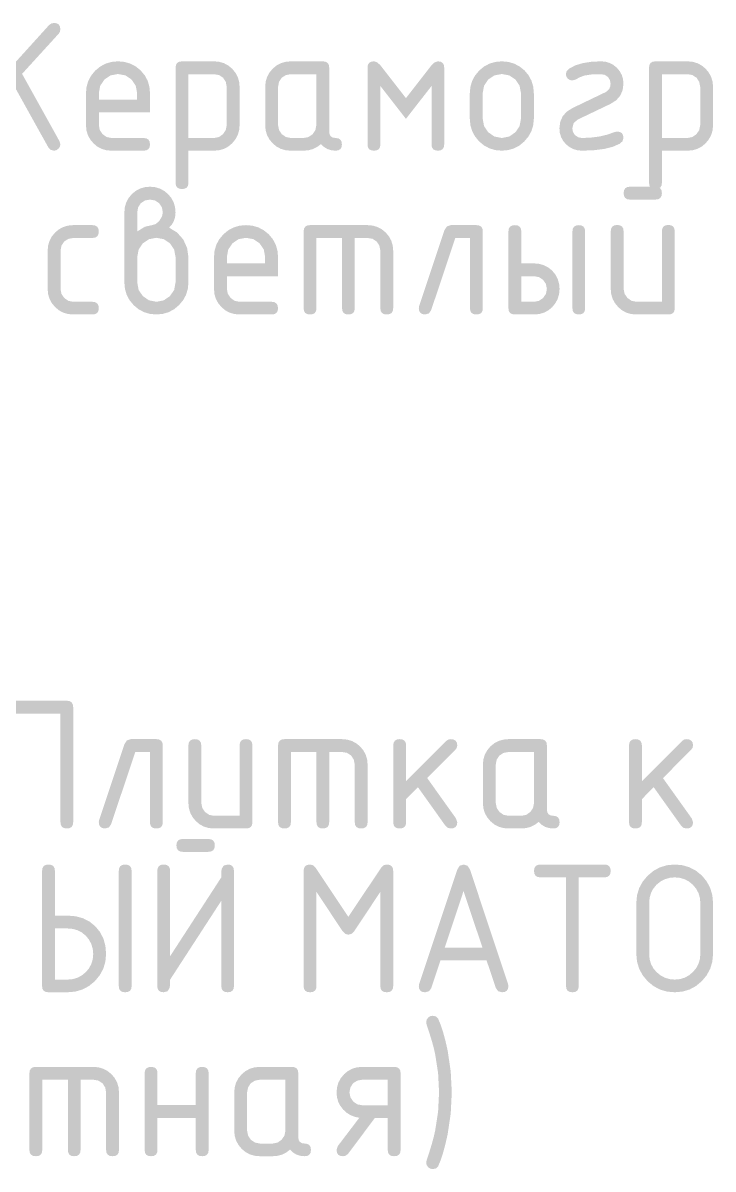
# Model space of a CAD drawing. Header units: millimetres. Extents: x 0 to 1189, y 0 to 841.
# Drawn here: x 1017.14 to 1033.48, y 402 to 429.15 of the extents above; entities that cross this region are included whole.
import ezdxf

# ---------------------------------------------------------------- set-up
doc = ezdxf.new("R2010")
doc.units = ezdxf.units.MM

msp = doc.modelspace()

# ---------------------------------------------------------------- hatches: boundary and pattern name
h = msp.add_hatch(color=7)
h.dxf.hatch_style = 2
h.paths.add_polyline_path([(1016.905131, 427.709528), (1016.515422, 427.277927), (1016.515422, 426.274715), (1016.505913, 426.208526), (1016.477388, 426.162336), (1016.429846, 426.135266), (1016.363287, 426.126438), (1016.296409, 426.135266), (1016.248703, 426.162336), (1016.220117, 426.208526), (1016.2106, 426.274715), (1016.2106, 429.001026), (1016.220117, 429.067585), (1016.248703, 429.115127), (1016.296409, 429.143653), (1016.363287, 429.153161), (1016.429846, 429.143653), (1016.477388, 429.115127), (1016.505913, 429.067585), (1016.515422, 429.001026), (1016.515422, 427.726616), (1017.760066, 429.102449), (1017.814774, 429.140414), (1017.878577, 429.153161), (1017.942906, 429.143653), (1017.989303, 429.115127), (1018.017406, 429.067585), (1018.026854, 429.001026), (1018.017346, 428.946938), (1017.98882, 428.899051), (1017.120656, 427.946551), (1018.005908, 426.350783), (1018.026854, 426.274715), (1018.016312, 426.220627), (1017.980552, 426.17274), (1017.932665, 426.13698), (1017.878577, 426.126438), (1017.796722, 426.145455), (1017.742978, 426.202506)])
h = msp.add_hatch(color=7)
h.paths.add_polyline_path([(1019.390889, 427.942693), (1019.215878, 427.910378), (1019.068979, 427.811503), (1018.970105, 427.664604), (1018.93779, 427.489594), (1018.93779, 427.336907), (1019.843988, 427.336907), (1019.843988, 427.489594), (1019.811673, 427.664604), (1019.712799, 427.811503), (1019.5659, 427.910378)])
h.paths.add_polyline_path([(1018.93779, 427.032636), (1018.93779, 426.731673), (1018.960114, 426.616055), (1019.027087, 426.516147), (1019.124859, 426.449175), (1019.238754, 426.42685), (1019.996123, 426.42685), (1020.063001, 426.417342), (1020.110707, 426.388817), (1020.139293, 426.341274), (1020.14881, 426.274715), (1020.139293, 426.208526), (1020.110707, 426.162336), (1020.063001, 426.135266), (1019.996123, 426.126438), (1019.238754, 426.126438), (1019.116341, 426.136903), (1019.004005, 426.168813), (1018.902108, 426.222944), (1018.811011, 426.300071), (1018.733195, 426.393089), (1018.677548, 426.495201), (1018.644122, 426.607649), (1018.632968, 426.731673), (1018.632968, 427.485184), (1018.646568, 427.63769), (1018.687607, 427.777948), (1018.756449, 427.906321), (1018.853454, 428.02317), (1018.969985, 428.119857), (1019.098194, 428.188535), (1019.238392, 428.229514), (1019.390889, 428.243105), (1019.543386, 428.229574), (1019.683584, 428.189017), (1019.811794, 428.121484), (1019.928324, 428.027028), (1020.025329, 427.910498), (1020.094171, 427.782289), (1020.135211, 427.642091), (1020.14881, 427.489594), (1020.14881, 427.032636)])
h = msp.add_hatch(color=7)
h.paths.add_polyline_path([(1020.754629, 428.094828), (1020.764146, 428.159156), (1020.792731, 428.205553), (1020.840437, 428.233657), (1020.907315, 428.243105), (1021.664685, 428.243105), (1021.787098, 428.23202), (1021.899434, 428.199077), (1022.001331, 428.144739), (1022.092428, 428.069472), (1022.170244, 427.975834), (1022.225891, 427.872688), (1022.259317, 427.760034), (1022.270471, 427.63787), (1022.270471, 426.731673), (1022.259317, 426.609509), (1022.225891, 426.496855), (1022.170244, 426.393709), (1022.092428, 426.300071), (1022.001331, 426.222944), (1021.899434, 426.168813), (1021.787098, 426.136903), (1021.664685, 426.126438), (1021.059451, 426.126438), (1021.059451, 425.364659), (1021.049942, 425.30033), (1021.021417, 425.253933), (1020.973875, 425.22583), (1020.907315, 425.216382), (1020.840437, 425.22583), (1020.792731, 425.253933), (1020.764146, 425.30033), (1020.754629, 425.364659)])
h.paths.add_polyline_path([(1021.059451, 427.938283), (1021.059451, 426.42685), (1021.664685, 426.42685), (1021.780234, 426.449175), (1021.876352, 426.516147), (1021.943324, 426.614401), (1021.965649, 426.731673), (1021.965649, 427.63787), (1021.943876, 427.755142), (1021.880762, 427.853396), (1021.782438, 427.918163), (1021.664685, 427.938283)])
h = msp.add_hatch(color=7)
h.paths.add_polyline_path([(1024.087309, 427.938283), (1023.482075, 427.938283), (1023.364322, 427.91651), (1023.265998, 427.853396), (1023.202884, 427.755142), (1023.181111, 427.63787), (1023.181111, 426.731673), (1023.203436, 426.616055), (1023.270408, 426.516147), (1023.36818, 426.449175), (1023.482075, 426.42685), (1023.786346, 426.42685), (1023.901894, 426.449175), (1023.998012, 426.516147), (1024.064985, 426.614401), (1024.087309, 426.731673)])
h.paths.add_polyline_path([(1024.692544, 426.274715), (1024.683095, 426.208526), (1024.654992, 426.162336), (1024.608595, 426.135266), (1024.544267, 426.126438), (1024.44187, 426.136016), (1024.35017, 426.165023), (1024.268702, 426.213875), (1024.197001, 426.282983), (1024.107334, 426.213875), (1024.009243, 426.165023), (1023.902368, 426.136016), (1023.786346, 426.126438), (1023.482075, 426.126438), (1023.359662, 426.136903), (1023.247326, 426.168813), (1023.145429, 426.222944), (1023.054332, 426.300071), (1022.976516, 426.393089), (1022.920869, 426.495201), (1022.887443, 426.607649), (1022.876289, 426.731673), (1022.876289, 427.63787), (1022.887443, 427.760034), (1022.920869, 427.872688), (1022.976516, 427.975834), (1023.054332, 428.069472), (1023.145429, 428.144739), (1023.247326, 428.199077), (1023.359662, 428.23202), (1023.482075, 428.243105), (1024.239445, 428.243105), (1024.306323, 428.233657), (1024.354029, 428.205553), (1024.382614, 428.159156), (1024.392131, 428.094828), (1024.392131, 426.579537), (1024.40164, 426.512659), (1024.430165, 426.464953), (1024.477707, 426.436368), (1024.544267, 426.42685), (1024.608595, 426.417342), (1024.654992, 426.388817), (1024.683095, 426.341274)])
h = msp.add_hatch(color=7)
h.dxf.hatch_style = 2
h.paths.add_polyline_path([(1026.208714, 426.879949), (1025.60348, 427.658817), (1025.60348, 426.274715), (1025.593971, 426.208526), (1025.565446, 426.162336), (1025.517903, 426.135266), (1025.451344, 426.126438), (1025.384466, 426.135266), (1025.33676, 426.162336), (1025.308175, 426.208526), (1025.298657, 426.274715), (1025.298657, 428.094828), (1025.308175, 428.159156), (1025.33676, 428.205553), (1025.384466, 428.233657), (1025.451344, 428.243105), (1025.527412, 428.220298), (1025.60348, 428.149949), (1026.208714, 427.371082), (1026.814499, 428.149949), (1026.890567, 428.220298), (1026.966635, 428.243105), (1027.030963, 428.233657), (1027.07736, 428.205553), (1027.105464, 428.159156), (1027.114912, 428.094828), (1027.114912, 426.274715), (1027.105464, 426.208526), (1027.07736, 426.162336), (1027.030963, 426.135266), (1026.966635, 426.126438), (1026.900076, 426.135266), (1026.852533, 426.162336), (1026.824008, 426.208526), (1026.814499, 426.274715), (1026.814499, 427.658817)])
h = msp.add_hatch(color=7)
h.paths.add_polyline_path([(1027.721026, 426.879949), (1027.721026, 427.485184), (1027.734625, 427.63769), (1027.775665, 427.777948), (1027.844507, 427.906321), (1027.941512, 428.02317), (1028.058042, 428.119857), (1028.186251, 428.188535), (1028.32645, 428.229514), (1028.478947, 428.243105), (1028.631444, 428.229574), (1028.771642, 428.189017), (1028.899851, 428.121484), (1029.016382, 428.027028), (1029.113387, 427.910429), (1029.182228, 427.781738), (1029.223268, 427.64023), (1029.236868, 427.485184), (1029.236868, 426.879949), (1029.222588, 426.729993), (1029.180093, 426.591044), (1029.109899, 426.463153), (1029.012523, 426.346373), (1028.897603, 426.249686), (1028.769506, 426.181008), (1028.629523, 426.140029), (1028.478947, 426.126438), (1028.32645, 426.140029), (1028.186251, 426.181008), (1028.058042, 426.249686), (1027.941512, 426.346373), (1027.844507, 426.463153), (1027.775665, 426.591044), (1027.734625, 426.729993)])
h.paths.add_polyline_path([(1028.932046, 426.884359), (1028.932046, 427.489594), (1028.899731, 427.663157), (1028.800856, 427.811503), (1028.653958, 427.910378), (1028.478947, 427.942693), (1028.303936, 427.910378), (1028.157037, 427.811503), (1028.058163, 427.663157), (1028.025848, 427.489594), (1028.025848, 426.884359), (1028.058163, 426.707488), (1028.157037, 426.562449), (1028.303936, 426.46137), (1028.478947, 426.42685), (1028.653958, 426.46137), (1028.800856, 426.562449), (1028.899731, 426.708935)])
h = msp.add_hatch(color=7)
h.dxf.hatch_style = 2
h.paths.add_polyline_path([(1031.205842, 426.579537), (1031.27272, 426.57002), (1031.320426, 426.541434), (1031.349011, 426.493728), (1031.358528, 426.42685), (1031.336755, 426.351265), (1031.273641, 426.291803), (1031.107855, 426.219456), (1030.902329, 426.167779), (1030.657012, 426.136773), (1030.371853, 426.126438), (1030.267277, 426.135947), (1030.169833, 426.164472), (1030.080243, 426.212014), (1029.999231, 426.278574), (1029.930123, 426.359654), (1029.881271, 426.449726), (1029.852264, 426.54848), (1029.842686, 426.655605), (1029.861789, 426.809428), (1029.91903, 426.940721), (1030.014304, 427.049069), (1030.147508, 427.13406), (1030.930785, 427.51054), (1030.983943, 427.546507), (1031.022425, 427.591568), (1031.045817, 427.646966), (1031.053706, 427.713938), (1031.037721, 427.800617), (1030.990316, 427.874893), (1030.914387, 427.922504), (1030.829362, 427.938283), (1030.603226, 427.931461), (1030.444062, 427.908517), (1030.336093, 427.870621), (1030.215308, 427.807094), (1030.147508, 427.790006), (1030.089837, 427.800066), (1030.041675, 427.832449), (1030.005915, 427.883712), (1029.995373, 427.938283), (1030.014941, 428.013937), (1030.07585, 428.073882), (1030.222577, 428.148459), (1030.396795, 428.201281), (1030.598919, 428.232709), (1030.829362, 428.243105), (1030.933937, 428.233596), (1031.031382, 428.205071), (1031.120972, 428.157529), (1031.201983, 428.090969), (1031.271092, 428.008261), (1031.319943, 427.91837), (1031.348951, 427.820521), (1031.358528, 427.713938), (1031.339425, 427.560115), (1031.282185, 427.428822), (1031.186911, 427.320474), (1031.053706, 427.235483), (1030.274839, 426.862862), (1030.179341, 426.780111), (1030.147508, 426.655605), (1030.163494, 426.568926), (1030.210898, 426.49465), (1030.285174, 426.444834), (1030.371853, 426.42685), (1030.587051, 426.435627), (1030.787883, 426.461922), (1030.974452, 426.505683), (1031.146862, 426.566859)])
h = msp.add_hatch(color=7)
h.paths.add_polyline_path([(1031.964347, 428.094828), (1031.973864, 428.159156), (1032.00245, 428.205553), (1032.050156, 428.233657), (1032.117034, 428.243105), (1032.874403, 428.243105), (1032.996816, 428.23202), (1033.109152, 428.199077), (1033.211049, 428.144739), (1033.302146, 428.069472), (1033.379962, 427.975834), (1033.435609, 427.872688), (1033.469035, 427.760034), (1033.480189, 427.63787), (1033.480189, 426.731673), (1033.469035, 426.609509), (1033.435609, 426.496855), (1033.379962, 426.393709), (1033.302146, 426.300071), (1033.211049, 426.222944), (1033.109152, 426.168813), (1032.996816, 426.136903), (1032.874403, 426.126438), (1032.269169, 426.126438), (1032.269169, 425.364659), (1032.25966, 425.30033), (1032.231135, 425.253933), (1032.183593, 425.22583), (1032.117034, 425.216382), (1032.050156, 425.22583), (1032.00245, 425.253933), (1031.973864, 425.30033), (1031.964347, 425.364659)])
h.paths.add_polyline_path([(1032.269169, 427.938283), (1032.269169, 426.42685), (1032.874403, 426.42685), (1032.989952, 426.449175), (1033.08607, 426.516147), (1033.153043, 426.614401), (1033.175367, 426.731673), (1033.175367, 427.63787), (1033.153594, 427.755142), (1033.09048, 427.853396), (1032.992157, 427.918163), (1032.874403, 427.938283)])
h = msp.add_hatch(color=7)
h.paths.add_polyline_path([(1019.847305, 424.214264), (1020.031204, 424.324989), (1020.19898, 424.362541), (1020.290344, 424.390033), (1020.372613, 424.468374), (1020.43304, 424.567869), (1020.452539, 424.667363), (1020.430491, 424.78491), (1020.363794, 424.883439), (1020.265539, 424.947725), (1020.148268, 424.967775), (1020.030515, 424.946071), (1019.932192, 424.883439), (1019.869078, 424.78491), (1019.847305, 424.667363)])
h.paths.add_polyline_path([(1020.600816, 424.30301), (1020.788781, 424.188977), (1020.935404, 424.024095), (1021.027043, 423.824417), (1021.058325, 423.60903), (1021.058325, 422.999386), (1021.044045, 422.848809), (1021.00155, 422.708826), (1020.931356, 422.580729), (1020.83398, 422.465809), (1020.71906, 422.369123), (1020.590963, 422.300445), (1020.45098, 422.259465), (1020.300404, 422.245874), (1020.147907, 422.259465), (1020.007708, 422.300445), (1019.879499, 422.369123), (1019.762969, 422.465809), (1019.665964, 422.582589), (1019.597122, 422.71048), (1019.556082, 422.849429), (1019.542483, 422.999386), (1019.542483, 424.667363), (1019.553636, 424.789526), (1019.587062, 424.902181), (1019.642709, 425.005327), (1019.720525, 425.098965), (1019.813483, 425.174464), (1019.915173, 425.228776), (1020.026476, 425.26159), (1020.148268, 425.272597), (1020.270431, 425.26153), (1020.383086, 425.228293), (1020.486232, 425.172836), (1020.57987, 425.095106), (1020.655137, 425.003699), (1020.709474, 424.901698), (1020.742418, 424.789466), (1020.753503, 424.667363), (1020.743986, 424.558575), (1020.7154, 424.461415), (1020.667694, 424.37614)])
h.paths.add_polyline_path([(1020.753503, 423.003795), (1020.753503, 423.60903), (1020.721188, 423.782594), (1020.622314, 423.930939), (1020.475415, 424.029814), (1020.300404, 424.062129), (1020.125393, 424.029814), (1019.978494, 423.930939), (1019.87962, 423.782594), (1019.847305, 423.60903), (1019.847305, 423.003795), (1019.87962, 422.826924), (1019.978494, 422.681886), (1020.125393, 422.580806), (1020.300404, 422.546287), (1020.475415, 422.580806), (1020.622314, 422.681886), (1020.721188, 422.828371)])
h = msp.add_hatch(color=7)
h.paths.add_polyline_path([(1032.573422, 424.214264), (1032.573422, 422.394151), (1032.563905, 422.327962), (1032.535319, 422.281772), (1032.487613, 422.254702), (1032.420735, 422.245874), (1031.663365, 422.245874), (1031.540953, 422.256339), (1031.428617, 422.288249), (1031.326719, 422.34238), (1031.235622, 422.419507), (1031.157806, 422.513145), (1031.102159, 422.616291), (1031.068733, 422.728946), (1031.05758, 422.851109), (1031.05758, 424.214264), (1031.067097, 424.281142), (1031.095683, 424.328848), (1031.143389, 424.357434), (1031.210266, 424.366951), (1031.276826, 424.357434), (1031.324368, 424.328848), (1031.352893, 424.281142), (1031.362402, 424.214264), (1031.362402, 422.851109), (1031.384726, 422.735974), (1031.451699, 422.639442), (1031.549471, 422.569093), (1031.663365, 422.546287), (1032.2686, 422.546287), (1032.2686, 424.214264), (1032.278108, 424.281142), (1032.306634, 424.328848), (1032.354176, 424.357434), (1032.420735, 424.366951), (1032.487613, 424.357434), (1032.535319, 424.328848), (1032.563905, 424.281142)])
h.paths.add_polyline_path([(1032.115913, 424.967775), (1031.510679, 424.967775), (1031.44635, 424.977292), (1031.399953, 425.005878), (1031.37185, 425.053584), (1031.362402, 425.120462), (1031.37185, 425.187021), (1031.399953, 425.234563), (1031.44635, 425.263089), (1031.510679, 425.272597), (1032.115913, 425.272597), (1032.182791, 425.263089), (1032.230497, 425.234563), (1032.259083, 425.187021), (1032.2686, 425.120462), (1032.259083, 425.053584), (1032.230497, 425.005878), (1032.182791, 424.977292)])
h = msp.add_hatch(color=7)
h.dxf.hatch_style = 2
h.paths.add_polyline_path([(1018.0305, 423.757307), (1018.0305, 422.851109), (1018.052824, 422.735491), (1018.119797, 422.635583), (1018.217569, 422.568611), (1018.331463, 422.546287), (1018.784011, 422.546287), (1018.850889, 422.536778), (1018.898595, 422.508253), (1018.927181, 422.46071), (1018.936698, 422.394151), (1018.927181, 422.327962), (1018.898595, 422.281772), (1018.850889, 422.254702), (1018.784011, 422.245874), (1018.331463, 422.245874), (1018.209051, 422.256339), (1018.096715, 422.288249), (1017.994817, 422.34238), (1017.90372, 422.419507), (1017.825904, 422.512525), (1017.770257, 422.614637), (1017.736831, 422.727085), (1017.725678, 422.851109), (1017.725678, 423.757307), (1017.736831, 423.87947), (1017.770257, 423.992124), (1017.825904, 424.09527), (1017.90372, 424.188908), (1017.994817, 424.264175), (1018.096715, 424.318513), (1018.209051, 424.351456), (1018.331463, 424.362541), (1018.784011, 424.362541), (1018.850889, 424.353032), (1018.898595, 424.324507), (1018.927181, 424.276965), (1018.936698, 424.210405), (1018.927181, 424.143528), (1018.898595, 424.095822), (1018.850889, 424.067236), (1018.784011, 424.057719), (1018.331463, 424.057719), (1018.21371, 424.035946), (1018.115387, 423.972832), (1018.052273, 423.874578)])
h = msp.add_hatch(color=7)
h.paths.add_polyline_path([(1022.422152, 424.062129), (1022.247141, 424.029814), (1022.100242, 423.930939), (1022.001368, 423.78404), (1021.969053, 423.60903), (1021.969053, 423.456343), (1022.875251, 423.456343), (1022.875251, 423.60903), (1022.842936, 423.78404), (1022.744061, 423.930939), (1022.597162, 424.029814)])
h.paths.add_polyline_path([(1021.969053, 423.152072), (1021.969053, 422.851109), (1021.991377, 422.735491), (1022.05835, 422.635583), (1022.156121, 422.568611), (1022.270016, 422.546287), (1023.027386, 422.546287), (1023.094264, 422.536778), (1023.14197, 422.508253), (1023.170556, 422.46071), (1023.180073, 422.394151), (1023.170556, 422.327962), (1023.14197, 422.281772), (1023.094264, 422.254702), (1023.027386, 422.245874), (1022.270016, 422.245874), (1022.147603, 422.256339), (1022.035267, 422.288249), (1021.93337, 422.34238), (1021.842273, 422.419507), (1021.764457, 422.512525), (1021.70881, 422.614637), (1021.675384, 422.727085), (1021.664231, 422.851109), (1021.664231, 423.60462), (1021.67783, 423.757126), (1021.71887, 423.897384), (1021.787711, 424.025757), (1021.884717, 424.142606), (1022.001247, 424.239293), (1022.129456, 424.307971), (1022.269654, 424.34895), (1022.422152, 424.362541), (1022.574649, 424.34901), (1022.714847, 424.308453), (1022.843056, 424.24092), (1022.959586, 424.146465), (1023.056592, 424.029934), (1023.125433, 423.901725), (1023.166473, 423.761527), (1023.180073, 423.60903), (1023.180073, 423.152072)])
h = msp.add_hatch(color=7)
h.dxf.hatch_style = 2
h.paths.add_polyline_path([(1023.938665, 424.362541), (1025.30182, 424.362541), (1025.423294, 424.351456), (1025.534433, 424.318513), (1025.636064, 424.264175), (1025.729012, 424.188908), (1025.806828, 424.09527), (1025.862475, 423.992124), (1025.895901, 423.87947), (1025.907055, 423.757307), (1025.907055, 422.394151), (1025.897538, 422.327962), (1025.868952, 422.281772), (1025.821246, 422.254702), (1025.754368, 422.245874), (1025.687809, 422.254702), (1025.640267, 422.281772), (1025.611741, 422.327962), (1025.602233, 422.394151), (1025.602233, 423.757307), (1025.58046, 423.874578), (1025.517346, 423.972832), (1025.419091, 424.037599), (1025.30182, 424.057719), (1024.996998, 424.057719), (1024.996998, 422.394151), (1024.987481, 422.327962), (1024.958896, 422.281772), (1024.91119, 422.254702), (1024.844312, 422.245874), (1024.780216, 422.254702), (1024.733793, 422.281772), (1024.705561, 422.327962), (1024.696035, 422.394151), (1024.696035, 424.057719), (1024.0908, 424.057719), (1024.0908, 422.394151), (1024.081292, 422.327962), (1024.052767, 422.281772), (1024.005224, 422.254702), (1023.938665, 422.245874), (1023.871787, 422.254702), (1023.824081, 422.281772), (1023.795495, 422.327962), (1023.785978, 422.394151), (1023.785978, 424.214264), (1023.795495, 424.278593), (1023.824081, 424.324989), (1023.871787, 424.353093)])
h = msp.add_hatch(color=7)
h.dxf.hatch_style = 2
h.paths.add_polyline_path([(1027.271298, 424.362541), (1027.876532, 424.362541), (1027.94341, 424.353093), (1027.991116, 424.324989), (1028.019702, 424.278593), (1028.029219, 424.214264), (1028.029219, 422.394151), (1028.019702, 422.327962), (1027.991116, 422.281772), (1027.94341, 422.254702), (1027.876532, 422.245874), (1027.809973, 422.254702), (1027.76243, 422.281772), (1027.733905, 422.327962), (1027.724397, 422.394151), (1027.724397, 424.057719), (1027.377131, 424.057719), (1026.805521, 422.347298), (1026.754809, 422.271161), (1026.666063, 422.245874), (1026.599185, 422.255383), (1026.551479, 422.283908), (1026.522894, 422.33145), (1026.513377, 422.39801), (1026.522196, 422.444863), (1027.119162, 424.23962), (1027.179107, 424.332913)])
h = msp.add_hatch(color=7)
h.paths.add_polyline_path([(1029.846144, 422.851109), (1029.83506, 422.728946), (1029.802116, 422.616291), (1029.747778, 422.513145), (1029.672512, 422.419507), (1029.578874, 422.34238), (1029.475728, 422.288249), (1029.363073, 422.256339), (1029.24091, 422.245874), (1028.787811, 422.245874), (1028.720933, 422.254702), (1028.673227, 422.281772), (1028.644642, 422.327962), (1028.635124, 422.394151), (1028.635124, 424.214264), (1028.644642, 424.278593), (1028.673227, 424.324989), (1028.720933, 424.353093), (1028.787811, 424.362541), (1028.85437, 424.353093), (1028.901913, 424.324989), (1028.930438, 424.278593), (1028.939947, 424.214264), (1028.939947, 423.456343), (1029.24091, 423.456343), (1029.363073, 423.445345), (1029.475728, 423.41259), (1029.578874, 423.358442), (1029.672512, 423.283261), (1029.747778, 423.189538), (1029.802116, 423.086202), (1029.83506, 422.973358)])
h.paths.add_polyline_path([(1029.545181, 422.851109), (1029.523132, 422.968655), (1029.456435, 423.067185), (1029.358181, 423.130299), (1029.24091, 423.152072), (1028.939947, 423.152072), (1028.939947, 422.546287), (1029.24091, 422.546287), (1029.358181, 422.568611), (1029.456435, 422.635583), (1029.523132, 422.733838)])
h.paths.add_polyline_path([(1030.150966, 424.214264), (1030.160475, 424.278593), (1030.189, 424.324989), (1030.236543, 424.353093), (1030.303102, 424.362541), (1030.36743, 424.353093), (1030.413827, 424.324989), (1030.441931, 424.278593), (1030.451379, 424.214264), (1030.451379, 422.394151), (1030.441931, 422.327962), (1030.413827, 422.281772), (1030.36743, 422.254702), (1030.303102, 422.245874), (1030.236543, 422.254702), (1030.189, 422.281772), (1030.160475, 422.327962), (1030.150966, 422.394151)])
h = msp.add_hatch(color=7)
h.dxf.hatch_style = 2
h.paths.add_polyline_path([(1016.666323, 413.094682), (1018.181614, 413.094682), (1018.245943, 413.085174), (1018.292339, 413.056648), (1018.320443, 413.009106), (1018.329891, 412.942547), (1018.329891, 410.216236), (1018.320443, 410.150047), (1018.292339, 410.103857), (1018.245943, 410.076787), (1018.181614, 410.067959), (1018.115055, 410.076787), (1018.067513, 410.103857), (1018.038987, 410.150047), (1018.029479, 410.216236), (1018.029479, 412.78986), (1016.818459, 412.78986), (1016.818459, 410.216236), (1016.80895, 410.150047), (1016.780425, 410.103857), (1016.732883, 410.076787), (1016.666323, 410.067959), (1016.599445, 410.076787), (1016.551739, 410.103857), (1016.523154, 410.150047), (1016.513637, 410.216236), (1016.513637, 412.942547), (1016.523154, 413.009106), (1016.551739, 413.056648), (1016.599445, 413.085174)])
h = msp.add_hatch(color=7)
h.dxf.hatch_style = 2
h.paths.add_polyline_path([(1019.694329, 412.184626), (1020.299563, 412.184626), (1020.366441, 412.175178), (1020.414147, 412.147074), (1020.442733, 412.100677), (1020.45225, 412.036349), (1020.45225, 410.216236), (1020.442733, 410.150047), (1020.414147, 410.103857), (1020.366441, 410.076787), (1020.299563, 410.067959), (1020.233004, 410.076787), (1020.185462, 410.103857), (1020.156936, 410.150047), (1020.147428, 410.216236), (1020.147428, 411.879804), (1019.800162, 411.879804), (1019.228552, 410.169383), (1019.17784, 410.093246), (1019.089095, 410.067959), (1019.022217, 410.077468), (1018.974511, 410.105993), (1018.945925, 410.153535), (1018.936408, 410.220094), (1018.945227, 410.266948), (1019.542194, 412.061705), (1019.602138, 412.154998)])
h = msp.add_hatch(color=7)
h.dxf.hatch_style = 2
h.paths.add_polyline_path([(1022.574314, 412.036349), (1022.574314, 410.216236), (1022.564797, 410.150047), (1022.536211, 410.103857), (1022.488505, 410.076787), (1022.421627, 410.067959), (1021.664257, 410.067959), (1021.541844, 410.078424), (1021.429508, 410.110334), (1021.327611, 410.164465), (1021.236514, 410.241592), (1021.158698, 410.334609), (1021.103051, 410.436722), (1021.069625, 410.54917), (1021.058472, 410.673193), (1021.058472, 412.036349), (1021.067989, 412.100677), (1021.096574, 412.147074), (1021.14428, 412.175178), (1021.211158, 412.184626), (1021.277718, 412.175178), (1021.32526, 412.147074), (1021.353785, 412.100677), (1021.363294, 412.036349), (1021.363294, 410.673193), (1021.385618, 410.557576), (1021.452591, 410.457668), (1021.550362, 410.390696), (1021.664257, 410.368371), (1022.269492, 410.368371), (1022.269492, 412.036349), (1022.279, 412.100677), (1022.307526, 412.147074), (1022.355068, 412.175178), (1022.421627, 412.184626), (1022.488505, 412.175178), (1022.536211, 412.147074), (1022.564797, 412.100677)])
h = msp.add_hatch(color=7)
h.dxf.hatch_style = 2
h.paths.add_polyline_path([(1023.333222, 412.184626), (1024.696377, 412.184626), (1024.817852, 412.173541), (1024.92899, 412.140597), (1025.030621, 412.08626), (1025.123569, 412.010993), (1025.201385, 411.917355), (1025.257032, 411.814209), (1025.290458, 411.701554), (1025.301612, 411.579391), (1025.301612, 410.216236), (1025.292095, 410.150047), (1025.263509, 410.103857), (1025.215803, 410.076787), (1025.148925, 410.067959), (1025.082366, 410.076787), (1025.034824, 410.103857), (1025.006298, 410.150047), (1024.99679, 410.216236), (1024.99679, 411.579391), (1024.975017, 411.696662), (1024.911903, 411.794917), (1024.813648, 411.859684), (1024.696377, 411.879804), (1024.391555, 411.879804), (1024.391555, 410.216236), (1024.382038, 410.150047), (1024.353453, 410.103857), (1024.305747, 410.076787), (1024.238869, 410.067959), (1024.174773, 410.076787), (1024.12835, 410.103857), (1024.100118, 410.150047), (1024.090592, 410.216236), (1024.090592, 411.879804), (1023.485357, 411.879804), (1023.485357, 410.216236), (1023.475849, 410.150047), (1023.447324, 410.103857), (1023.399781, 410.076787), (1023.333222, 410.067959), (1023.266344, 410.076787), (1023.218638, 410.103857), (1023.190053, 410.150047), (1023.180535, 410.216236), (1023.180535, 412.036349), (1023.190053, 412.100677), (1023.218638, 412.147074), (1023.266344, 412.175178)])
h = msp.add_hatch(color=7)
h.dxf.hatch_style = 2
h.paths.add_polyline_path([(1026.213072, 411.189682), (1027.165572, 412.142182), (1027.21208, 412.174566), (1027.271405, 412.184626), (1027.338283, 412.175178), (1027.385989, 412.147074), (1027.414575, 412.100677), (1027.424092, 412.036349), (1027.411827, 411.978678), (1027.377238, 411.930515), (1026.712473, 411.261891), (1027.394326, 410.304982), (1027.424092, 410.216236), (1027.414575, 410.150047), (1027.385989, 410.103857), (1027.338283, 410.076787), (1027.271405, 410.067959), (1027.198507, 410.083738), (1027.144626, 410.131349), (1026.492538, 411.045815), (1026.213072, 410.76249), (1026.213072, 410.216236), (1026.203563, 410.150047), (1026.175038, 410.103857), (1026.127496, 410.076787), (1026.060936, 410.067959), (1025.994058, 410.076787), (1025.946352, 410.103857), (1025.917767, 410.150047), (1025.90825, 410.216236), (1025.90825, 412.036349), (1025.917767, 412.100677), (1025.946352, 412.147074), (1025.994058, 412.175178), (1026.060936, 412.184626), (1026.127496, 412.175178), (1026.175038, 412.147074), (1026.203563, 412.100677), (1026.213072, 412.036349)])
h = msp.add_hatch(color=7)
h.paths.add_polyline_path([(1029.241333, 411.879804), (1028.636099, 411.879804), (1028.518346, 411.858031), (1028.420023, 411.794917), (1028.356908, 411.696662), (1028.335135, 411.579391), (1028.335135, 410.673193), (1028.35746, 410.557576), (1028.424432, 410.457668), (1028.522204, 410.390696), (1028.636099, 410.368371), (1028.94037, 410.368371), (1029.055918, 410.390696), (1029.152036, 410.457668), (1029.219009, 410.555922), (1029.241333, 410.673193)])
h.paths.add_polyline_path([(1029.846568, 410.216236), (1029.83712, 410.150047), (1029.809016, 410.103857), (1029.762619, 410.076787), (1029.698291, 410.067959), (1029.595894, 410.077536), (1029.504194, 410.106544), (1029.422726, 410.155396), (1029.351025, 410.224504), (1029.261358, 410.155396), (1029.163267, 410.106544), (1029.056392, 410.077536), (1028.94037, 410.067959), (1028.636099, 410.067959), (1028.513686, 410.078424), (1028.40135, 410.110334), (1028.299453, 410.164465), (1028.208356, 410.241592), (1028.13054, 410.334609), (1028.074893, 410.436722), (1028.041467, 410.54917), (1028.030313, 410.673193), (1028.030313, 411.579391), (1028.041467, 411.701554), (1028.074893, 411.814209), (1028.13054, 411.917355), (1028.208356, 412.010993), (1028.299453, 412.08626), (1028.40135, 412.140597), (1028.513686, 412.173541), (1028.636099, 412.184626), (1029.393469, 412.184626), (1029.460347, 412.175178), (1029.508053, 412.147074), (1029.536638, 412.100677), (1029.546155, 412.036349), (1029.546155, 410.521058), (1029.555664, 410.45418), (1029.584189, 410.406474), (1029.631732, 410.377888), (1029.698291, 410.368371), (1029.762619, 410.358863), (1029.809016, 410.330338), (1029.83712, 410.282795)])
h = msp.add_hatch(color=7)
h.dxf.hatch_style = 2
h.paths.add_polyline_path([(1031.794684, 411.189682), (1032.747184, 412.142182), (1032.793693, 412.174566), (1032.853017, 412.184626), (1032.919895, 412.175178), (1032.967601, 412.147074), (1032.996187, 412.100677), (1033.005704, 412.036349), (1032.993439, 411.978678), (1032.95885, 411.930515), (1032.294085, 411.261891), (1032.975938, 410.304982), (1033.005704, 410.216236), (1032.996187, 410.150047), (1032.967601, 410.103857), (1032.919895, 410.076787), (1032.853017, 410.067959), (1032.780119, 410.083738), (1032.726238, 410.131349), (1032.07415, 411.045815), (1031.794684, 410.76249), (1031.794684, 410.216236), (1031.785175, 410.150047), (1031.75665, 410.103857), (1031.709108, 410.076787), (1031.642548, 410.067959), (1031.57567, 410.076787), (1031.527965, 410.103857), (1031.499379, 410.150047), (1031.489862, 410.216236), (1031.489862, 412.036349), (1031.499379, 412.100677), (1031.527965, 412.147074), (1031.57567, 412.175178), (1031.642548, 412.184626), (1031.709108, 412.175178), (1031.75665, 412.147074), (1031.785175, 412.100677), (1031.794684, 412.036349)])
h = msp.add_hatch(color=7)
h.paths.add_polyline_path([(1021.988926, 409.214118), (1022.053255, 409.20461), (1022.099652, 409.176084), (1022.127755, 409.128542), (1022.137203, 409.061983), (1022.137203, 406.335672), (1022.127755, 406.269483), (1022.099652, 406.223293), (1022.053255, 406.196223), (1021.988926, 406.187395), (1021.922367, 406.196223), (1021.874825, 406.223293), (1021.846299, 406.269483), (1021.836791, 406.335672), (1021.836791, 408.354774), (1020.625771, 406.487807), (1020.622739, 406.358134), (1020.613093, 406.288819), (1020.565482, 406.212682), (1020.473636, 406.187395), (1020.406758, 406.196223), (1020.359052, 406.223293), (1020.330466, 406.269483), (1020.320949, 406.335672), (1020.320949, 409.061983), (1020.330466, 409.128542), (1020.359052, 409.176084), (1020.406758, 409.20461), (1020.473636, 409.214118), (1020.540195, 409.20461), (1020.587737, 409.176084), (1020.616263, 409.128542), (1020.625771, 409.061983), (1020.625771, 407.04233), (1021.836791, 408.909296), (1021.837825, 409.040623), (1021.845059, 409.108285), (1021.893222, 409.18828)])
h.paths.add_polyline_path([(1021.531969, 409.514531), (1020.926735, 409.514531), (1020.859857, 409.524125), (1020.812151, 409.55284), (1020.783565, 409.600572), (1020.774048, 409.667217), (1020.783565, 409.733776), (1020.812151, 409.781319), (1020.859857, 409.809844), (1020.926735, 409.819353), (1021.531969, 409.819353), (1021.598528, 409.809844), (1021.646071, 409.781319), (1021.674596, 409.733776), (1021.684104, 409.667217), (1021.674596, 409.600572), (1021.646071, 409.55284), (1021.598528, 409.524125)])
h = msp.add_hatch(color=7)
h.paths.add_polyline_path([(1017.746224, 406.187395), (1017.679346, 406.196223), (1017.63164, 406.223293), (1017.603055, 406.269483), (1017.593538, 406.335672), (1017.593538, 409.061983), (1017.603055, 409.128542), (1017.63164, 409.176084), (1017.679346, 409.20461), (1017.746224, 409.214118), (1017.812783, 409.20461), (1017.860326, 409.176084), (1017.888851, 409.128542), (1017.89836, 409.061983), (1017.89836, 408.003649), (1018.199323, 408.003649), (1018.392197, 407.987742), (1018.56533, 407.940053), (1018.719446, 407.860635), (1018.855269, 407.749539), (1018.966365, 407.613716), (1019.045783, 407.4596), (1019.093472, 407.286467), (1019.10938, 407.093593), (1019.092654, 406.912459), (1019.042545, 406.744605), (1018.959156, 406.59029), (1018.842591, 406.449774), (1018.702083, 406.333898), (1018.547829, 406.252025), (1018.380139, 406.203432), (1018.199323, 406.187395)])
h.paths.add_polyline_path([(1017.89836, 406.487807), (1018.199323, 406.487807), (1018.321486, 406.498961), (1018.434141, 406.532387), (1018.537287, 406.588034), (1018.630925, 406.66585), (1018.706191, 406.756947), (1018.760529, 406.858844), (1018.793473, 406.97118), (1018.804558, 407.093593), (1018.793473, 407.215756), (1018.760529, 407.328411), (1018.706191, 407.431557), (1018.630925, 407.525195), (1018.537287, 407.602322), (1018.434141, 407.656453), (1018.321486, 407.688363), (1018.199323, 407.698827), (1017.89836, 407.698827)])
h.paths.add_polyline_path([(1019.561927, 406.187395), (1019.495368, 406.196223), (1019.447826, 406.223293), (1019.4193, 406.269483), (1019.409792, 406.335672), (1019.409792, 409.061983), (1019.4193, 409.128542), (1019.447826, 409.176084), (1019.495368, 409.20461), (1019.561927, 409.214118), (1019.628805, 409.20461), (1019.676511, 409.176084), (1019.705097, 409.128542), (1019.714614, 409.061983), (1019.714614, 406.335672), (1019.705097, 406.269483), (1019.676511, 406.223293), (1019.628805, 406.196223)])
h = msp.add_hatch(color=7)
h.dxf.hatch_style = 2
h.paths.add_polyline_path([(1025.754344, 409.214118), (1025.821222, 409.20461), (1025.868928, 409.176084), (1025.897514, 409.128542), (1025.907031, 409.061983), (1025.907031, 406.335672), (1025.897514, 406.269483), (1025.868928, 406.223293), (1025.821222, 406.196223), (1025.754344, 406.187395), (1025.687785, 406.196223), (1025.640243, 406.223293), (1025.611717, 406.269483), (1025.602209, 406.335672), (1025.602209, 408.56644), (1024.988155, 407.639296), (1024.921182, 407.572806), (1024.844288, 407.550551), (1024.771459, 407.572806), (1024.70483, 407.639296), (1024.090777, 408.56644), (1024.090777, 406.335672), (1024.081268, 406.269483), (1024.052743, 406.223293), (1024.0052, 406.196223), (1023.938641, 406.187395), (1023.871763, 406.196223), (1023.824057, 406.223293), (1023.795472, 406.269483), (1023.785955, 406.335672), (1023.785955, 409.061983), (1023.795472, 409.128542), (1023.824057, 409.176084), (1023.871763, 409.20461), (1023.938641, 409.214118), (1024.012091, 409.195101), (1024.06983, 409.138051), (1024.844288, 407.973884), (1025.627565, 409.146319), (1025.681653, 409.197788)])
h = msp.add_hatch(color=7)
h.paths.add_polyline_path([(1027.571699, 408.583528), (1027.12742, 407.245728), (1028.020389, 407.245728)])
h.paths.add_polyline_path([(1028.634442, 406.335672), (1028.624925, 406.269483), (1028.59634, 406.223293), (1028.548634, 406.196223), (1028.481756, 406.187395), (1028.391012, 406.212682), (1028.337889, 406.288819), (1028.117954, 406.940906), (1027.025996, 406.940906), (1026.80992, 406.288819), (1026.756796, 406.212682), (1026.666053, 406.187395), (1026.599175, 406.196223), (1026.551469, 406.223293), (1026.522883, 406.269483), (1026.513366, 406.335672), (1026.522185, 406.386384), (1027.423422, 409.091197), (1027.480404, 409.18449), (1027.571699, 409.214118), (1027.667266, 409.185042), (1027.724386, 409.095607), (1028.626174, 406.386384)])
h = msp.add_hatch(color=7)
h.dxf.hatch_style = 2
h.paths.add_polyline_path([(1029.240777, 409.061983), (1029.250294, 409.128542), (1029.27888, 409.176084), (1029.326586, 409.20461), (1029.393464, 409.214118), (1030.908755, 409.214118), (1030.973083, 409.20461), (1031.01948, 409.176084), (1031.047584, 409.128542), (1031.057032, 409.061983), (1031.047584, 408.995105), (1031.01948, 408.947399), (1030.973083, 408.918813), (1030.908755, 408.909296), (1030.299111, 408.909296), (1030.299111, 406.335672), (1030.290283, 406.269483), (1030.263213, 406.223293), (1030.217023, 406.196223), (1030.150834, 406.187395), (1030.084275, 406.196223), (1030.036732, 406.223293), (1030.008207, 406.269483), (1029.998698, 406.335672), (1029.998698, 408.909296), (1029.393464, 408.909296), (1029.326586, 408.918813), (1029.27888, 408.947399), (1029.250294, 408.995105)])
h = msp.add_hatch(color=7)
h.paths.add_polyline_path([(1033.179088, 407.093593), (1033.179088, 408.304062), (1033.167934, 408.426225), (1033.134508, 408.53888), (1033.078861, 408.642026), (1033.001045, 408.735663), (1032.909948, 408.811163), (1032.808051, 408.865475), (1032.695715, 408.898289), (1032.573302, 408.909296), (1032.451139, 408.898289), (1032.338485, 408.865475), (1032.235338, 408.811163), (1032.141701, 408.735663), (1032.064574, 408.642026), (1032.010443, 408.53888), (1031.978532, 408.426225), (1031.968068, 408.304062), (1031.968068, 407.093593), (1031.978532, 406.97118), (1032.010443, 406.858844), (1032.064574, 406.756947), (1032.141701, 406.66585), (1032.235338, 406.588034), (1032.338485, 406.532387), (1032.451139, 406.498961), (1032.573302, 406.487807), (1032.695715, 406.498961), (1032.808051, 406.532387), (1032.909948, 406.588034), (1033.001045, 406.66585), (1033.078861, 406.756947), (1033.134508, 406.858844), (1033.167934, 406.97118)])
h.paths.add_polyline_path([(1033.4795, 407.093593), (1033.462852, 406.912459), (1033.412872, 406.744605), (1033.329509, 406.59029), (1033.212712, 406.449774), (1033.074745, 406.333898), (1032.921739, 406.252025), (1032.754368, 406.203432), (1032.573302, 406.187395), (1032.390859, 406.203432), (1032.223349, 406.252025), (1032.07, 406.333898), (1031.930034, 406.449774), (1031.813469, 406.59029), (1031.730081, 406.744605), (1031.679972, 406.912459), (1031.663246, 407.093593), (1031.663246, 408.304062), (1031.679972, 408.486816), (1031.730081, 408.654428), (1031.813469, 408.807674), (1031.930034, 408.94733), (1032.07, 409.064127), (1032.223349, 409.14749), (1032.390859, 409.19747), (1032.573302, 409.214118), (1032.754437, 409.197539), (1032.92229, 409.148041), (1033.076605, 409.065988), (1033.217122, 408.95174), (1033.33137, 408.811163), (1033.413423, 408.656426), (1033.462921, 408.487427), (1033.4795, 408.304062)])
h = msp.add_hatch(color=7)
h.dxf.hatch_style = 2
h.paths.add_polyline_path([(1026.993092, 403.814736), (1026.970286, 404.271418), (1026.899937, 404.724792), (1026.868319, 404.863681), (1026.823938, 405.026445), (1026.766844, 405.212979), (1026.69709, 405.423182), (1026.68827, 405.478303), (1026.700535, 405.538179), (1026.735123, 405.588546), (1026.784939, 405.620448), (1026.840957, 405.630439), (1026.923915, 405.613627), (1026.972146, 405.558781), (1027.033245, 405.411202), (1027.090519, 405.235975), (1027.144694, 405.033774), (1027.196491, 404.80527), (1027.269044, 404.313103), (1027.294056, 403.814736), (1027.269044, 403.316161), (1027.196491, 402.824202), (1027.144694, 402.595551), (1027.090519, 402.392738), (1027.033245, 402.216177), (1026.972146, 402.066281), (1026.923915, 402.014811), (1026.840957, 401.998481), (1026.786386, 402.008541), (1026.735123, 402.040925), (1026.700535, 402.092188), (1026.68827, 402.146758), (1026.69709, 402.20188), (1026.766844, 402.414554), (1026.823938, 402.602269), (1026.868319, 402.765489), (1026.899937, 402.904679), (1026.970286, 403.358054)])
h = msp.add_hatch(color=7)
h.dxf.hatch_style = 2
h.paths.add_polyline_path([(1017.446649, 404.41997), (1018.809804, 404.41997), (1018.931279, 404.408885), (1019.042417, 404.375942), (1019.144048, 404.321604), (1019.236996, 404.246337), (1019.314812, 404.1527), (1019.370459, 404.049553), (1019.403885, 403.936899), (1019.415039, 403.814736), (1019.415039, 402.45158), (1019.405522, 402.385391), (1019.376936, 402.339201), (1019.32923, 402.312131), (1019.262352, 402.303303), (1019.195793, 402.312131), (1019.148251, 402.339201), (1019.119725, 402.385391), (1019.110217, 402.45158), (1019.110217, 403.814736), (1019.088444, 403.932007), (1019.02533, 404.030261), (1018.927075, 404.095029), (1018.809804, 404.115148), (1018.504982, 404.115148), (1018.504982, 402.45158), (1018.495465, 402.385391), (1018.46688, 402.339201), (1018.419174, 402.312131), (1018.352296, 402.303303), (1018.2882, 402.312131), (1018.241777, 402.339201), (1018.213545, 402.385391), (1018.204019, 402.45158), (1018.204019, 404.115148), (1017.598784, 404.115148), (1017.598784, 402.45158), (1017.589276, 402.385391), (1017.560751, 402.339201), (1017.513208, 402.312131), (1017.446649, 402.303303), (1017.379771, 402.312131), (1017.332065, 402.339201), (1017.30348, 402.385391), (1017.293962, 402.45158), (1017.293962, 404.271693), (1017.30348, 404.336022), (1017.332065, 404.382419), (1017.379771, 404.410522)])
h = msp.add_hatch(color=7)
h.dxf.hatch_style = 2
h.paths.add_polyline_path([(1020.326422, 403.209501), (1020.326422, 402.45158), (1020.316914, 402.385391), (1020.288388, 402.339201), (1020.240846, 402.312131), (1020.174287, 402.303303), (1020.107409, 402.312131), (1020.059703, 402.339201), (1020.031117, 402.385391), (1020.0216, 402.45158), (1020.0216, 404.271693), (1020.031117, 404.336022), (1020.059703, 404.382419), (1020.107409, 404.410522), (1020.174287, 404.41997), (1020.240846, 404.410522), (1020.288388, 404.382419), (1020.316914, 404.336022), (1020.326422, 404.271693), (1020.326422, 403.513772), (1021.23262, 403.513772), (1021.23262, 404.271693), (1021.242129, 404.336022), (1021.270654, 404.382419), (1021.318196, 404.410522), (1021.384756, 404.41997), (1021.451634, 404.410522), (1021.49934, 404.382419), (1021.527925, 404.336022), (1021.537442, 404.271693), (1021.537442, 402.45158), (1021.527925, 402.385391), (1021.49934, 402.339201), (1021.451634, 402.312131), (1021.384756, 402.303303), (1021.318196, 402.312131), (1021.270654, 402.339201), (1021.242129, 402.385391), (1021.23262, 402.45158), (1021.23262, 403.209501)])
h = msp.add_hatch(color=7)
h.paths.add_polyline_path([(1023.354608, 404.115148), (1022.749373, 404.115148), (1022.63162, 404.093375), (1022.533297, 404.030261), (1022.470183, 403.932007), (1022.44841, 403.814736), (1022.44841, 402.908538), (1022.470734, 402.79292), (1022.537707, 402.693013), (1022.635478, 402.62604), (1022.749373, 402.603716), (1023.053644, 402.603716), (1023.169193, 402.62604), (1023.265311, 402.693013), (1023.332283, 402.791267), (1023.354608, 402.908538)])
h.paths.add_polyline_path([(1023.959842, 402.45158), (1023.950394, 402.385391), (1023.922291, 402.339201), (1023.875894, 402.312131), (1023.811565, 402.303303), (1023.709168, 402.312881), (1023.617468, 402.341888), (1023.536001, 402.39074), (1023.4643, 402.459849), (1023.374632, 402.39074), (1023.276542, 402.341888), (1023.169666, 402.312881), (1023.053644, 402.303303), (1022.749373, 402.303303), (1022.62696, 402.313768), (1022.514624, 402.345678), (1022.412727, 402.399809), (1022.32163, 402.476936), (1022.243814, 402.569954), (1022.188167, 402.672066), (1022.154741, 402.784514), (1022.143588, 402.908538), (1022.143588, 403.814736), (1022.154741, 403.936899), (1022.188167, 404.049553), (1022.243814, 404.1527), (1022.32163, 404.246337), (1022.412727, 404.321604), (1022.514624, 404.375942), (1022.62696, 404.408885), (1022.749373, 404.41997), (1023.506743, 404.41997), (1023.573621, 404.410522), (1023.621327, 404.382419), (1023.649913, 404.336022), (1023.65943, 404.271693), (1023.65943, 402.756402), (1023.668938, 402.689524), (1023.697464, 402.641819), (1023.745006, 402.613233), (1023.811565, 402.603716), (1023.875894, 402.594207), (1023.922291, 402.565682), (1023.950394, 402.51814)])
h = msp.add_hatch(color=7)
h.paths.add_polyline_path([(1025.104269, 403.21336), (1024.993914, 403.237476), (1024.892395, 403.278128), (1024.800489, 403.336143), (1024.718969, 403.412349), (1024.652091, 403.501577), (1024.604385, 403.597833), (1024.5758, 403.701943), (1024.566283, 403.814736), (1024.577436, 403.936899), (1024.610862, 404.049553), (1024.666509, 404.1527), (1024.744325, 404.246337), (1024.835422, 404.321604), (1024.937319, 404.375942), (1025.049655, 404.408885), (1025.172068, 404.41997), (1025.929438, 404.41997), (1025.996316, 404.410522), (1026.044022, 404.382419), (1026.072608, 404.336022), (1026.082125, 404.271693), (1026.082125, 402.45158), (1026.072608, 402.385391), (1026.044022, 402.339201), (1025.996316, 402.312131), (1025.929438, 402.303303), (1025.862879, 402.312131), (1025.815337, 402.339201), (1025.786811, 402.385391), (1025.777303, 402.45158), (1025.777303, 403.209501), (1025.472481, 403.209501), (1024.841339, 402.362835), (1024.786562, 402.317153), (1024.718969, 402.303303), (1024.652091, 402.312131), (1024.604385, 402.339201), (1024.5758, 402.385391), (1024.566283, 402.45158), (1024.596048, 402.544736)])
h.paths.add_polyline_path([(1024.871105, 403.814736), (1024.893429, 403.698636), (1024.960402, 403.598659), (1025.058173, 403.532169), (1025.172068, 403.509914), (1025.777303, 403.509914), (1025.777303, 404.115148), (1025.172068, 404.115148), (1025.054315, 404.093375), (1024.955992, 404.030261), (1024.892878, 403.932007)])

doc.saveas('drawing.dxf')
